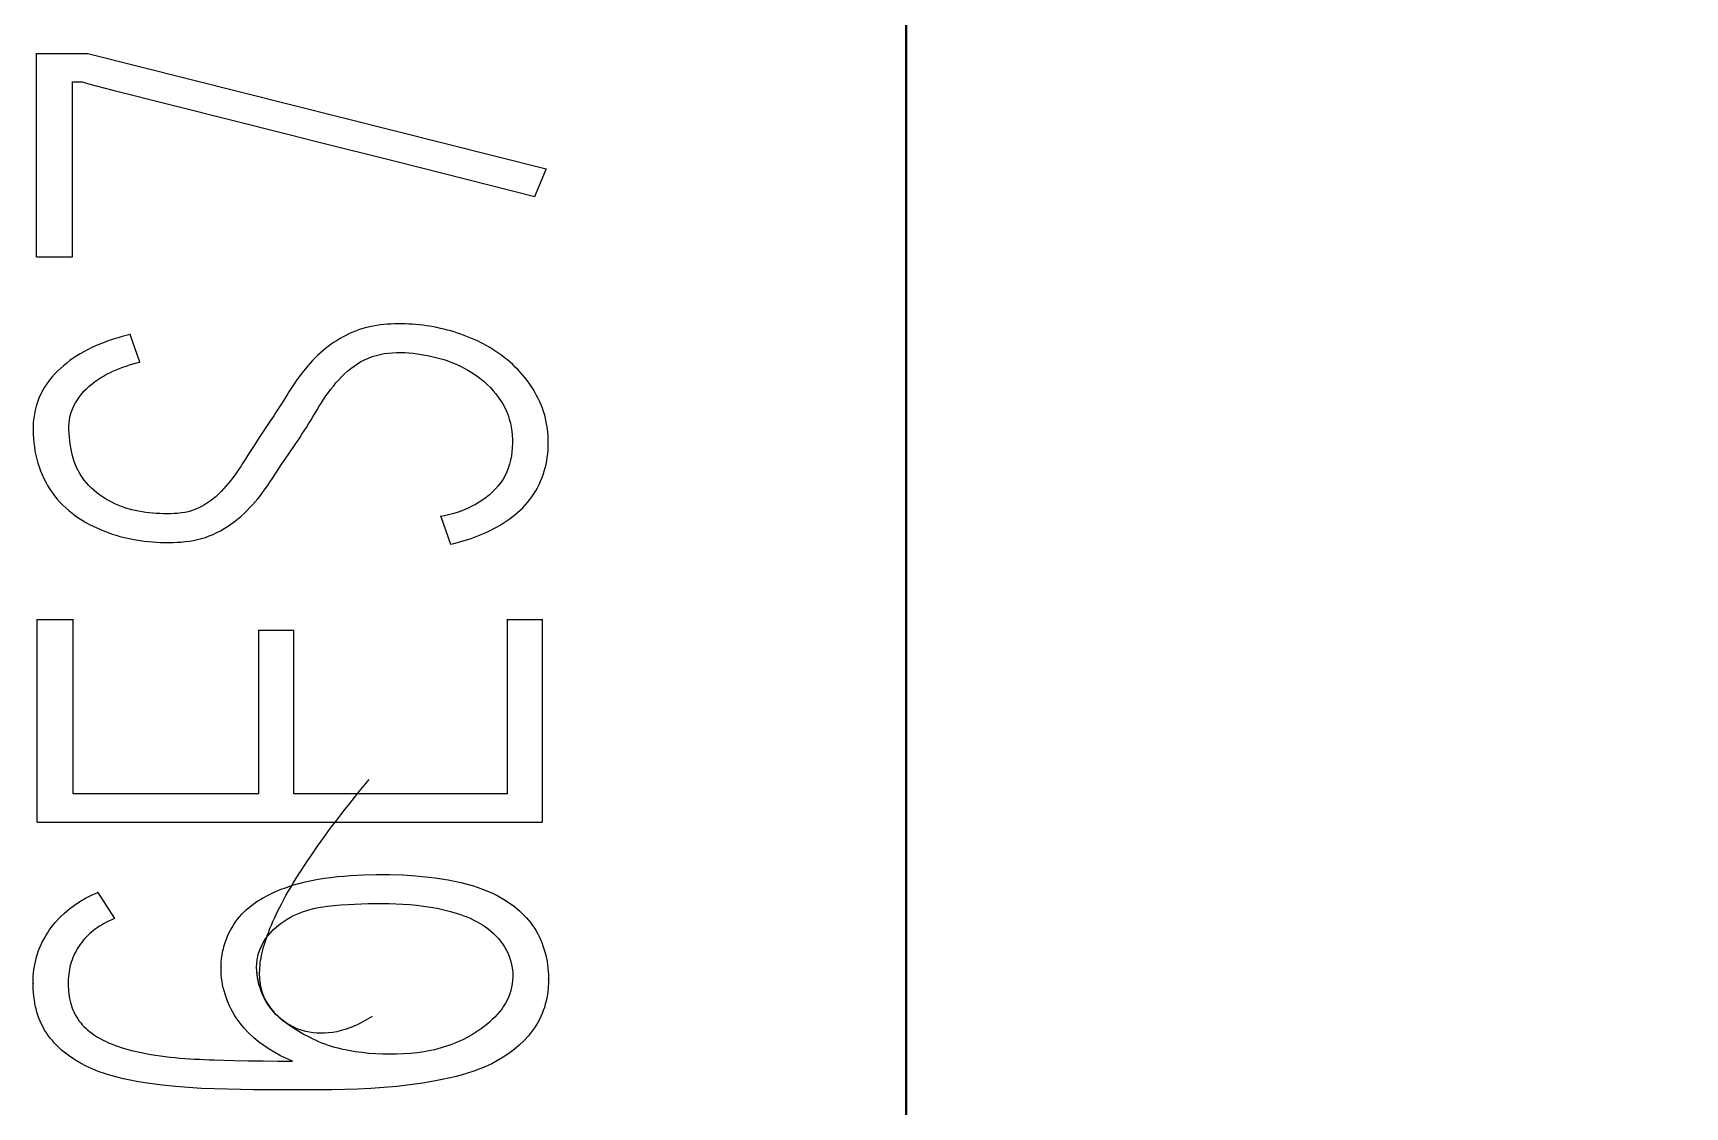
# Model space of a CAD drawing. Header units: millimetres. Extents: x 6750 to 121550, y -28210 to 66060.
# Drawn here: x 34292.8 to 34333.78, y 57703.38 to 57730.04 of the extents above; entities that cross this region are included whole.
import ezdxf

# ---------------------------------------------------------------- set-up
doc = ezdxf.new("R2010")
doc.units = ezdxf.units.MM
doc.linetypes.add('SLD-Solid', pattern=[0])
doc.layers.add('10000_FRONT', color=7, linetype='Continuous')
doc.layers.add('10500_FRONT_LABELING', color=7, linetype='Continuous')
doc.layers.add('DN.1. NET LIEN MANH', color=7, linetype='Continuous', lineweight=40)

# ---------------------------------------------------------------- blocks, each defined once
blk = doc.blocks.new('A$C0C6D7916')
at = {"layer": '10000_FRONT', "linetype": 'Continuous'}
blk.add_line((0, 0), (0, 117.137), dxfattribs=at)
at = {"layer": '10500_FRONT_LABELING', "linetype": 'Continuous'}
for p, q in [((-2.4019, 65.8095), (-2.4019, 66.3724)), ((-2.2602, 66.3705), (-2.4019, 66.3705)), ((-2.2602, 66.3705), (-2.2602, 66.3724)), ((-0.9942, 66.0511), (-2.2602, 66.3705)), ((-2.3029, 65.8095), (-2.3029, 66.2926)), ((-2.3029, 66.2926), (-2.2757, 66.2926)), ((-2.1912, 66.2702), (-1.7037, 66.1471)), ((-1.7037, 66.1471), (-1.6401, 66.1309)), ((-1.6401, 66.1309), (-1.4068, 66.0724)), ((-1.4068, 66.0724), (-1.2796, 66.0404)), ((-1.2796, 66.0404), (-1.0252, 65.9763)), ((-1.0252, 65.9763), (-0.9942, 66.0511)), ((-0.9942, 66.0511), (-0.9942, 66.0529)), ((-2.4019, 65.8095), (-2.3029, 65.8095)), ((-2.1437, 65.5945), (-2.1437, 65.5964)), ((-2.1165, 65.5181), (-2.1437, 65.5945)), ((-2.1165, 65.5181), (-2.1165, 65.52)), ((-2.4117, 65.3327), (-2.4117, 65.3308)), ((-1.785, 65.3127), (-1.8011, 65.288)), ((-1.7742, 65.3291), (-1.785, 65.3127)), ((-1.8117, 65.2715), (-1.8274, 65.2465)), ((-1.8011, 65.288), (-1.8117, 65.2715)), ((-1.7072, 65.2622), (-1.6878, 65.2903)), ((-0.9883, 65.2952), (-0.9883, 65.2971)), ((-1.2854, 65.0912), (-1.2854, 65.093)), ((-1.2854, 65.0912), (-1.2583, 65.0148)), ((-2.4, 64.2466), (-2.4, 64.8079)), ((-2.301, 64.806), (-2.4, 64.806)), ((-2.301, 64.3245), (-2.301, 64.8079)), ((-1.101, 64.3245), (-1.101, 64.8079)), ((-1.0039, 64.806), (-1.101, 64.806)), ((-1.0039, 64.2466), (-1.0039, 64.8079)), ((-1.7883, 64.3245), (-1.7883, 64.7783)), ((-1.6913, 64.7764), (-1.7883, 64.7764)), ((-1.6913, 64.3245), (-1.6913, 64.7783)), ((-1.7883, 64.3245), (-2.301, 64.3245)), ((-1.101, 64.3245), (-1.6913, 64.3245)), ((-2.4, 64.2466), (-1.0039, 64.2466)), ((-2.233, 64.0518), (-2.233, 64.0536)), ((-2.233, 64.0518), (-2.1864, 63.9801)), ((-2.1864, 63.9801), (-2.1864, 63.982)), ((-1.8924, 63.8447), (-1.8924, 63.8428)), ((-1.794, 63.8445), (-1.7941, 63.847)), ((-2.4116, 63.8017), (-2.4116, 63.7999)), ((-0.9877, 63.8116), (-0.9877, 63.8134)), ((-1.8844, 63.5885), (-1.8574, 63.5877)), ((-1.8574, 63.5877), (-1.8169, 63.5869)), ((-1.8169, 63.5869), (-1.7763, 63.5863)), ((-1.7763, 63.5863), (-1.7357, 63.5859)), ((-1.7357, 63.5859), (-1.6951, 63.5858))]:
    blk.add_line(p, q, dxfattribs=at)
for points in [[(-2.2757, 66.2926), (-2.2547, 66.2867), (-2.2335, 66.2812), (-2.1912, 66.2702)], [(-1.2583, 65.0148), (-1.2488, 65.0171), (-1.2393, 65.0196), (-1.2298, 65.0222), (-1.2204, 65.025), (-1.211, 65.0279), (-1.2016, 65.031), (-1.1923, 65.0343), (-1.1831, 65.0378), (-1.174, 65.0414), (-1.1649, 65.0452), (-1.1559, 65.0493), (-1.147, 65.0535), (-1.1383, 65.058), (-1.1296, 65.0627), (-1.1211, 65.0676), (-1.1128, 65.0727), (-1.1045, 65.0781), (-1.0965, 65.0838), (-1.0886, 65.0897), (-1.0809, 65.0958), (-1.0734, 65.1022), (-1.0661, 65.1088), (-1.0591, 65.1157), (-1.0524, 65.1229), (-1.0459, 65.1303), (-1.0397, 65.138), (-1.0338, 65.1459), (-1.0282, 65.154), (-1.023, 65.1623), (-1.0181, 65.1709), (-1.0136, 65.1796), (-1.0095, 65.1886), (-1.0057, 65.1977), (-1.0023, 65.2069), (-0.9993, 65.2163), (-0.9967, 65.2258), (-0.9944, 65.2354), (-0.9926, 65.245), (-0.991, 65.2547), (-0.9899, 65.2645), (-0.989, 65.2743), (-0.9885, 65.2842), (-0.9884, 65.294), (-0.9885, 65.3038), (-0.9889, 65.3137), (-0.9896, 65.3235), (-0.9907, 65.3332), (-0.9921, 65.343), (-0.9938, 65.3526), (-0.9959, 65.3623), (-0.9983, 65.3718), (-1.0011, 65.3812), (-1.0043, 65.3905), (-1.0078, 65.3997), (-1.0117, 65.4087), (-1.0159, 65.4176), (-1.0205, 65.4263), (-1.0253, 65.4349), (-1.0304, 65.4433), (-1.0357, 65.4516), (-1.0413, 65.4597), (-1.0471, 65.4676), (-1.0532, 65.4753), (-1.0594, 65.4829), (-1.0659, 65.4903), (-1.0726, 65.4975), (-1.0795, 65.5045), (-1.0866, 65.5113), (-1.0939, 65.5179), (-1.1014, 65.5242), (-1.109, 65.5304), (-1.1168, 65.5364), (-1.1248, 65.5421), (-1.1329, 65.5476), (-1.1412, 65.553), (-1.1496, 65.5581), (-1.1581, 65.563), (-1.1667, 65.5678), (-1.1754, 65.5723), (-1.1842, 65.5766), (-1.1931, 65.5807), (-1.2021, 65.5847), (-1.2112, 65.5884), (-1.2204, 65.5919), (-1.2296, 65.5953), (-1.2389, 65.5984), (-1.2483, 65.6014), (-1.2577, 65.6042), (-1.2672, 65.6068), (-1.2767, 65.6093), (-1.2863, 65.6115), (-1.2959, 65.6136), (-1.3055, 65.6155), (-1.3152, 65.6172), (-1.3249, 65.6187), (-1.3346, 65.6201), (-1.3444, 65.6212), (-1.3542, 65.6222), (-1.364, 65.6229), (-1.3738, 65.6235), (-1.3836, 65.6239), (-1.3934, 65.6241), (-1.4032, 65.6241), (-1.4131, 65.6239), (-1.4229, 65.6234), (-1.4327, 65.6228), (-1.4425, 65.6219), (-1.4522, 65.6208), (-1.462, 65.6194), (-1.4717, 65.6178), (-1.4813, 65.6158), (-1.4909, 65.6136), (-1.5003, 65.6109), (-1.5097, 65.608), (-1.519, 65.6047), (-1.5281, 65.601), (-1.5371, 65.5971), (-1.5459, 65.5928), (-1.5546, 65.5882), (-1.5632, 65.5834), (-1.5716, 65.5783), (-1.5799, 65.573), (-1.588, 65.5674), (-1.596, 65.5617), (-1.6037, 65.5557), (-1.6113, 65.5494), (-1.6186, 65.5429), (-1.6258, 65.5362), (-1.6328, 65.5292), (-1.6396, 65.5222), (-1.6462, 65.5149), (-1.6527, 65.5075), (-1.6591, 65.5), (-1.6653, 65.4924), (-1.6714, 65.4847), (-1.6773, 65.4769), (-1.6831, 65.469), (-1.6887, 65.4609), (-1.6942, 65.4528), (-1.6996, 65.4445), (-1.7049, 65.4363), (-1.7101, 65.428)], [(-2.1437, 65.5945), (-2.1547, 65.5917), (-2.1656, 65.5887), (-2.1766, 65.5856), (-2.1875, 65.5822), (-2.1983, 65.5786), (-2.209, 65.5748), (-2.2197, 65.5708), (-2.2303, 65.5665), (-2.2407, 65.562), (-2.2511, 65.5572), (-2.2612, 65.5522), (-2.2713, 65.5468), (-2.2812, 65.5412), (-2.2909, 65.5353), (-2.3004, 65.529), (-2.3097, 65.5224), (-2.3188, 65.5156), (-2.3276, 65.5083), (-2.3362, 65.5008), (-2.3444, 65.4929), (-2.3523, 65.4847), (-2.3599, 65.4762), (-2.367, 65.4673), (-2.3737, 65.4581), (-2.3799, 65.4485), (-2.3857, 65.4387), (-2.3909, 65.4285), (-2.3956, 65.4181), (-2.3996, 65.4074), (-2.4031, 65.3966), (-2.4059, 65.3855), (-2.4081, 65.3744), (-2.4098, 65.3631), (-2.4109, 65.3517), (-2.4115, 65.3403), (-2.4117, 65.3289), (-2.4114, 65.3176), (-2.4107, 65.3062), (-2.4096, 65.2949), (-2.4081, 65.2836), (-2.4063, 65.2724), (-2.4041, 65.2612), (-2.4015, 65.2501), (-2.3984, 65.2392), (-2.395, 65.2283), (-2.3911, 65.2176), (-2.3868, 65.2071), (-2.382, 65.1968), (-2.3768, 65.1866), (-2.3713, 65.1767), (-2.3653, 65.167), (-2.3589, 65.1576), (-2.3521, 65.1485), (-2.3449, 65.1396), (-2.3374, 65.1311), (-2.3294, 65.123), (-2.3212, 65.1151), (-2.3126, 65.1076), (-2.3038, 65.1004), (-2.2947, 65.0936), (-2.2853, 65.0871), (-2.2758, 65.081), (-2.266, 65.0752), (-2.256, 65.0696), (-2.2459, 65.0645), (-2.2356, 65.0596), (-2.2252, 65.055), (-2.2147, 65.0507), (-2.204, 65.0467), (-2.1933, 65.043), (-2.1824, 65.0396), (-2.1715, 65.0365), (-2.1604, 65.0336), (-2.1494, 65.0311), (-2.1382, 65.0288), (-2.127, 65.0268), (-2.1158, 65.025), (-2.1045, 65.0235), (-2.0932, 65.0223), (-2.0819, 65.0213), (-2.0705, 65.0205), (-2.0592, 65.0199), (-2.0478, 65.0196), (-2.0364, 65.0195), (-2.025, 65.0196), (-2.0137, 65.02), (-2.0023, 65.0208), (-1.991, 65.0219), (-1.9797, 65.0233), (-1.9685, 65.0252), (-1.9573, 65.0275), (-1.9463, 65.0304), (-1.9354, 65.0337), (-1.9247, 65.0376), (-1.9142, 65.042), (-1.9039, 65.0469), (-1.8939, 65.0522), (-1.884, 65.0579), (-1.8744, 65.0639), (-1.8649, 65.0702), (-1.8557, 65.0769), (-1.8467, 65.0839), (-1.838, 65.0912), (-1.8296, 65.0988), (-1.8214, 65.1067), (-1.8134, 65.1149), (-1.8057, 65.1232), (-1.7981, 65.1317), (-1.7908, 65.1404), (-1.7836, 65.1492), (-1.7767, 65.1582), (-1.77, 65.1674), (-1.7635, 65.1767), (-1.7571, 65.1862), (-1.7509, 65.1957), (-1.7324, 65.2244)], [(-1.6268, 65.3862), (-1.621, 65.396), (-1.615, 65.4057), (-1.6089, 65.4152), (-1.6025, 65.4246), (-1.5959, 65.4339), (-1.5891, 65.443), (-1.5821, 65.452), (-1.5748, 65.4607), (-1.5673, 65.4693), (-1.5595, 65.4776), (-1.5514, 65.4855), (-1.5429, 65.4931), (-1.5341, 65.5003), (-1.5249, 65.5071), (-1.5155, 65.5135), (-1.5058, 65.5194), (-1.4958, 65.5247), (-1.4854, 65.5294), (-1.4748, 65.5335), (-1.4639, 65.5368), (-1.4528, 65.5394), (-1.4416, 65.5415), (-1.4303, 65.543), (-1.419, 65.5439), (-1.4076, 65.5445), (-1.3962, 65.5446), (-1.3849, 65.5443), (-1.3735, 65.5437), (-1.3622, 65.5426), (-1.3509, 65.5413), (-1.3396, 65.5396), (-1.3284, 65.5377), (-1.3172, 65.5355), (-1.3061, 65.5331), (-1.2951, 65.5304), (-1.2841, 65.5273), (-1.2732, 65.524), (-1.2625, 65.5203), (-1.2519, 65.5162), (-1.2414, 65.5118), (-1.2311, 65.507), (-1.2209, 65.5018), (-1.211, 65.4963), (-1.2012, 65.4905), (-1.1917, 65.4843), (-1.1824, 65.4777), (-1.1734, 65.4708), (-1.1647, 65.4634), (-1.1564, 65.4557), (-1.1484, 65.4476), (-1.1407, 65.4392), (-1.1334, 65.4305), (-1.1264, 65.4214), (-1.1199, 65.4121), (-1.1139, 65.4024), (-1.1084, 65.3924), (-1.1036, 65.3821), (-1.0994, 65.3715), (-1.096, 65.3607), (-1.0931, 65.3496), (-1.0909, 65.3385), (-1.0892, 65.3272), (-1.0881, 65.3159), (-1.0875, 65.3046)], [(-2.1103, 65.1042), (-2.12, 65.1058), (-2.1296, 65.1077), (-2.1392, 65.1099), (-2.1487, 65.1125), (-2.1581, 65.1154), (-2.1673, 65.1187), (-2.1765, 65.1223), (-2.1854, 65.1263), (-2.1942, 65.1307), (-2.2029, 65.1354), (-2.2113, 65.1404), (-2.2196, 65.1457), (-2.2277, 65.1513), (-2.2356, 65.1572), (-2.2432, 65.1634), (-2.2504, 65.17), (-2.2573, 65.177), (-2.2639, 65.1844), (-2.2701, 65.192), (-2.2758, 65.2), (-2.2812, 65.2082), (-2.2862, 65.2167), (-2.2907, 65.2254), (-2.2948, 65.2343), (-2.2984, 65.2435), (-2.3013, 65.2529), (-2.3038, 65.2624), (-2.3058, 65.272), (-2.3075, 65.2817), (-2.309, 65.2914), (-2.3103, 65.3011), (-2.3114, 65.3109), (-2.3122, 65.3207), (-2.3126, 65.3305), (-2.3125, 65.3403), (-2.3119, 65.3501), (-2.3107, 65.3599), (-2.3089, 65.3695), (-2.3064, 65.379), (-2.3031, 65.3883), (-2.2992, 65.3973), (-2.2945, 65.406), (-2.2893, 65.4143), (-2.2836, 65.4223), (-2.2775, 65.43), (-2.2711, 65.4374), (-2.2643, 65.4445), (-2.2571, 65.4512), (-2.2496, 65.4576), (-2.2418, 65.4636), (-2.2337, 65.4692), (-2.2255, 65.4746), (-2.2171, 65.4796), (-2.2085, 65.4844), (-2.1998, 65.4889), (-2.1909, 65.4931), (-2.1819, 65.497), (-2.1727, 65.5006), (-2.1635, 65.504), (-2.1542, 65.5072), (-2.1449, 65.5103), (-2.1355, 65.5132), (-2.126, 65.5158), (-2.1165, 65.5181)], [(-1.7101, 65.428), (-1.7257, 65.403), (-1.7309, 65.3946), (-1.7362, 65.3864), (-1.7415, 65.3781), (-1.7469, 65.3699)], [(-1.7469, 65.3699), (-1.7578, 65.3536), (-1.7633, 65.3454), (-1.7742, 65.3291)], [(-1.6878, 65.2903), (-1.6814, 65.2997), (-1.675, 65.3091), (-1.6688, 65.3186), (-1.6625, 65.3281), (-1.6564, 65.3377), (-1.6503, 65.3473), (-1.6443, 65.3569), (-1.6384, 65.3667), (-1.6268, 65.3862)], [(-1.0875, 65.3046), (-1.0874, 65.2931), (-1.0878, 65.2816), (-1.0888, 65.2701), (-1.0904, 65.2587), (-1.0926, 65.2473), (-1.0954, 65.2362), (-1.0988, 65.2252), (-1.1029, 65.2146), (-1.1078, 65.2043), (-1.1133, 65.1944), (-1.1196, 65.185), (-1.1265, 65.176), (-1.134, 65.1674), (-1.1421, 65.1592), (-1.1507, 65.1515), (-1.1597, 65.1442), (-1.1692, 65.1374), (-1.179, 65.131), (-1.1891, 65.125), (-1.1994, 65.1195), (-1.21, 65.1144), (-1.2207, 65.1097), (-1.2315, 65.1055), (-1.2424, 65.1018), (-1.2533, 65.0984), (-1.2641, 65.0956), (-1.2748, 65.0931), (-1.2854, 65.0912)], [(-1.7324, 65.2244), (-1.7262, 65.2339), (-1.7199, 65.2434), (-1.7136, 65.2528), (-1.7072, 65.2622)], [(-1.8274, 65.2465), (-1.8327, 65.2383), (-1.838, 65.23), (-1.8434, 65.2218), (-1.849, 65.2137), (-1.8546, 65.2057), (-1.8605, 65.1978), (-1.8665, 65.19), (-1.8726, 65.1823), (-1.8788, 65.1748), (-1.8853, 65.1674), (-1.892, 65.1602), (-1.899, 65.1532), (-1.9062, 65.1466), (-1.9137, 65.1403), (-1.9216, 65.1344), (-1.9296, 65.1287), (-1.9379, 65.1235), (-1.9465, 65.1187), (-1.9554, 65.1144), (-1.9644, 65.1106), (-1.9737, 65.1074), (-1.9832, 65.1047), (-1.9928, 65.1026), (-2.0025, 65.1011), (-2.0123, 65.1), (-2.0221, 65.0993), (-2.0319, 65.099), (-2.0417, 65.0989), (-2.0515, 65.099), (-2.0614, 65.0994), (-2.0712, 65.0999), (-2.081, 65.1007), (-2.0908, 65.1017), (-2.1005, 65.1028), (-2.1103, 65.1042)], [(-1.7852, 63.8432), (-1.7846, 63.8499), (-1.7839, 63.8567), (-1.7829, 63.8637), (-1.7817, 63.8709), (-1.7803, 63.8783), (-1.7787, 63.8858), (-1.7768, 63.8935), (-1.7747, 63.9014), (-1.7724, 63.9095), (-1.7699, 63.9177), (-1.7671, 63.9262), (-1.764, 63.9348), (-1.7607, 63.9437), (-1.7572, 63.9527), (-1.7534, 63.962), (-1.7493, 63.9714), (-1.745, 63.9811), (-1.7403, 63.9909), (-1.7354, 64.001), (-1.7303, 64.0113), (-1.7248, 64.0218), (-1.7191, 64.0325), (-1.713, 64.0435), (-1.7067, 64.0547), (-1.7, 64.0661), (-1.6931, 64.0778), (-1.6858, 64.0897), (-1.6783, 64.1018), (-1.6704, 64.1142), (-1.6621, 64.1268), (-1.6536, 64.1396), (-1.6447, 64.1528), (-1.6355, 64.1661), (-1.6259, 64.1798), (-1.616, 64.1937), (-1.6058, 64.2078), (-1.5951, 64.2222), (-1.5842, 64.2369), (-1.5728, 64.2519), (-1.5611, 64.2671), (-1.5491, 64.2826), (-1.5366, 64.2984), (-1.5238, 64.3145), (-1.5106, 64.3309), (-1.497, 64.3475), (-1.483, 64.3645)], [(-1.6951, 63.5858), (-1.7118, 63.5929), (-1.728, 63.6008), (-1.7438, 63.6093), (-1.7593, 63.6187), (-1.7743, 63.6287), (-1.7888, 63.6396), (-1.8027, 63.6512), (-1.8159, 63.6636), (-1.8283, 63.6769), (-1.8397, 63.6909), (-1.8451, 63.6982), (-1.8502, 63.7057), (-1.8551, 63.7134), (-1.8597, 63.7212), (-1.864, 63.7292), (-1.8681, 63.7373), (-1.8718, 63.7456), (-1.8753, 63.754), (-1.8785, 63.7625), (-1.8813, 63.7711), (-1.8839, 63.7798), (-1.8861, 63.7886), (-1.888, 63.7975), (-1.8895, 63.8065), (-1.8908, 63.8155), (-1.8916, 63.8245), (-1.8922, 63.8336), (-1.8924, 63.8426), (-1.8922, 63.8517), (-1.8917, 63.8608), (-1.8908, 63.8698), (-1.8895, 63.8788), (-1.8879, 63.8878), (-1.8859, 63.8967), (-1.8835, 63.9055), (-1.8808, 63.9142), (-1.8777, 63.9228), (-1.8742, 63.9313), (-1.8705, 63.9396), (-1.8663, 63.9477), (-1.8619, 63.9557), (-1.8571, 63.9634), (-1.852, 63.9709), (-1.8466, 63.9782), (-1.8409, 63.9852), (-1.8348, 63.9919), (-1.8285, 63.9984), (-1.8219, 64.0046), (-1.8151, 64.0105), (-1.808, 64.0161), (-1.8008, 64.0215), (-1.7933, 64.0267), (-1.7778, 64.0363), (-1.7618, 64.045), (-1.7455, 64.0529), (-1.7288, 64.06), (-1.7118, 64.0663), (-1.6947, 64.0719), (-1.6773, 64.0769), (-1.6598, 64.0813), (-1.6421, 64.0851), (-1.6243, 64.0885), (-1.6065, 64.0913), (-1.5886, 64.0938), (-1.5707, 64.0958), (-1.5527, 64.0976), (-1.5347, 64.099), (-1.4988, 64.1008), (-1.4627, 64.1016), (-1.4266, 64.1014), (-1.3906, 64.1004), (-1.3546, 64.0982), (-1.3366, 64.0967), (-1.3187, 64.0948), (-1.3008, 64.0926), (-1.2829, 64.09), (-1.2651, 64.0869), (-1.2474, 64.0835), (-1.2297, 64.0795), (-1.2121, 64.0751), (-1.1947, 64.07), (-1.1776, 64.0643), (-1.1607, 64.0579), (-1.1441, 64.0507), (-1.1279, 64.0427), (-1.112, 64.0338), (-1.0967, 64.0239), (-1.082, 64.0131), (-1.068, 64.0014), (-1.0613, 63.9952), (-1.0548, 63.9888), (-1.0486, 63.9822), (-1.0426, 63.9754), (-1.037, 63.9683), (-1.0316, 63.9611), (-1.0265, 63.9536), (-1.0218, 63.946), (-1.0174, 63.9381), (-1.0133, 63.9301), (-1.0095, 63.9219), (-1.0061, 63.9135), (-1.003, 63.905), (-1.0002, 63.8964), (-0.9976, 63.8877), (-0.9954, 63.8789), (-0.9918, 63.8609), (-0.9893, 63.8428), (-0.988, 63.8245), (-0.9877, 63.8061), (-0.9887, 63.7878), (-0.9896, 63.7787), (-0.9909, 63.7697), (-0.9924, 63.7607), (-0.9944, 63.7519), (-0.9966, 63.7431), (-0.9992, 63.7344), (-1.0021, 63.7258), (-1.0053, 63.7174), (-1.009, 63.7092), (-1.0129, 63.701), (-1.0172, 63.6931), (-1.0219, 63.6853), (-1.0268, 63.6777), (-1.032, 63.6702), (-1.0376, 63.663), (-1.0433, 63.6559), (-1.0556, 63.6423), (-1.0688, 63.6296), (-1.0828, 63.6176), (-1.0974, 63.6066), (-1.1126, 63.5964), (-1.1282, 63.5872), (-1.1443, 63.5788), (-1.1606, 63.5712), (-1.1774, 63.5643), (-1.1943, 63.5581), (-1.2116, 63.5525), (-1.229, 63.5474), (-1.2465, 63.5428), (-1.2641, 63.5386), (-1.2818, 63.5348), (-1.2996, 63.5312), (-1.3351, 63.5251), (-1.3708, 63.5201), (-1.4066, 63.5161), (-1.4425, 63.5129), (-1.4784, 63.5105), (-1.5144, 63.5088), (-1.5504, 63.5076), (-1.5864, 63.5069), (-1.6225, 63.5065), (-1.6585, 63.5064), (-1.6946, 63.5064), (-1.7306, 63.5064), (-1.7667, 63.5066), (-1.8027, 63.5068), (-1.8387, 63.5073), (-1.8747, 63.508), (-1.9107, 63.5091), (-1.9467, 63.5106), (-1.9826, 63.5126), (-2.0185, 63.5155), (-2.0544, 63.5192), (-2.0902, 63.5239), (-2.1081, 63.5268), (-2.1259, 63.5299), (-2.1438, 63.5333), (-2.1616, 63.5372), (-2.1794, 63.5415), (-2.1969, 63.5463), (-2.2143, 63.5516), (-2.2314, 63.5576), (-2.2483, 63.5643), (-2.2647, 63.5718), (-2.2807, 63.5801), (-2.2963, 63.5893), (-2.3113, 63.5994), (-2.3258, 63.6106), (-2.3327, 63.6165), (-2.3395, 63.6227), (-2.346, 63.6291), (-2.3523, 63.6357), (-2.3583, 63.6425), (-2.3641, 63.6496), (-2.3696, 63.6568), (-2.3747, 63.6643), (-2.3796, 63.6719), (-2.3841, 63.6798), (-2.3882, 63.6878), (-2.392, 63.696), (-2.3953, 63.7043), (-2.3984, 63.7128), (-2.4011, 63.7214), (-2.4035, 63.7301), (-2.4055, 63.739), (-2.4072, 63.7479), (-2.4098, 63.766), (-2.4113, 63.7842), (-2.4116, 63.8024)], [(-2.4116, 63.8024), (-2.4109, 63.8206), (-2.4091, 63.8387), (-2.4061, 63.8566), (-2.4042, 63.8654), (-2.4019, 63.8742), (-2.3993, 63.8828), (-2.3964, 63.8914), (-2.3931, 63.8998), (-2.3895, 63.9081), (-2.3856, 63.9163), (-2.3814, 63.9243), (-2.3768, 63.9322), (-2.372, 63.9399), (-2.3669, 63.9475), (-2.3616, 63.9549), (-2.3502, 63.9691), (-2.3379, 63.9825), (-2.325, 63.9951), (-2.3114, 64.0067), (-2.2972, 64.0174), (-2.2823, 64.0273), (-2.2666, 64.0363), (-2.2502, 64.0444), (-2.233, 64.0518)], [(-2.1864, 63.9801), (-2.1926, 63.9775), (-2.1988, 63.9748), (-2.2049, 63.9719), (-2.211, 63.9688), (-2.2169, 63.9656), (-2.2228, 63.9621), (-2.2285, 63.9586), (-2.2342, 63.9548), (-2.2397, 63.9509), (-2.2451, 63.9468), (-2.2503, 63.9425), (-2.2554, 63.938), (-2.2603, 63.9333), (-2.2651, 63.9285), (-2.2696, 63.9235), (-2.274, 63.9183), (-2.2782, 63.913), (-2.2822, 63.9075), (-2.286, 63.9019), (-2.2895, 63.8962), (-2.2929, 63.8903), (-2.296, 63.8843), (-2.2989, 63.8781), (-2.3015, 63.8719), (-2.304, 63.8656), (-2.3061, 63.8592), (-2.308, 63.8527), (-2.3097, 63.8461), (-2.3111, 63.8395), (-2.3122, 63.8328), (-2.3132, 63.8261), (-2.3138, 63.8194), (-2.3143, 63.8126), (-2.3145, 63.8058), (-2.3146, 63.7991), (-2.3144, 63.7923), (-2.3141, 63.7855), (-2.3135, 63.7788), (-2.3128, 63.772), (-2.3118, 63.7653), (-2.3106, 63.7587), (-2.3092, 63.752), (-2.3075, 63.7455), (-2.3056, 63.739), (-2.3034, 63.7325), (-2.301, 63.7262), (-2.2982, 63.72), (-2.2952, 63.714), (-2.2918, 63.7081), (-2.2882, 63.7024), (-2.2843, 63.6968), (-2.2801, 63.6915), (-2.2757, 63.6863), (-2.271, 63.6814), (-2.2662, 63.6767), (-2.2611, 63.6722), (-2.2559, 63.6679), (-2.2505, 63.6638), (-2.245, 63.6598), (-2.2393, 63.6561), (-2.2336, 63.6525), (-2.2278, 63.649), (-2.2218, 63.6458), (-2.2158, 63.6427), (-2.2097, 63.6397), (-2.2036, 63.6369), (-2.1974, 63.6342), (-2.1911, 63.6317), (-2.1784, 63.6269), (-2.1656, 63.6227), (-2.1526, 63.6189), (-2.1395, 63.6154), (-2.1263, 63.6123), (-2.1131, 63.6094), (-2.0998, 63.6068), (-2.0865, 63.6045), (-2.0732, 63.6023), (-2.0598, 63.6004), (-2.0464, 63.5986), (-2.0329, 63.5971), (-2.0195, 63.5957), (-2.006, 63.5945), (-1.9925, 63.5935), (-1.979, 63.5925), (-1.9655, 63.5917), (-1.952, 63.591), (-1.9385, 63.5904), (-1.925, 63.5898), (-1.9115, 63.5893), (-1.8844, 63.5885)], [(-1.4749, 63.7094), (-1.4876, 63.7015), (-1.5002, 63.6944), (-1.5126, 63.688), (-1.5249, 63.6825), (-1.537, 63.6776), (-1.549, 63.6735), (-1.5608, 63.6701), (-1.5725, 63.6673), (-1.5839, 63.6652), (-1.5952, 63.6638), (-1.6062, 63.663), (-1.6171, 63.6628), (-1.6277, 63.6632), (-1.638, 63.6642), (-1.6482, 63.6658), (-1.658, 63.6679), (-1.6677, 63.6705), (-1.677, 63.6737), (-1.686, 63.6773), (-1.6948, 63.6814), (-1.7033, 63.686), (-1.7114, 63.691), (-1.7192, 63.6964), (-1.7267, 63.7023), (-1.7339, 63.7085), (-1.7407, 63.7151), (-1.7472, 63.722), (-1.7532, 63.7293), (-1.7589, 63.737), (-1.7643, 63.7449), (-1.7692, 63.7531), (-1.7737, 63.7616), (-1.7778, 63.7703), (-1.7815, 63.7793), (-1.7847, 63.7885), (-1.7875, 63.7978), (-1.7899, 63.8074), (-1.7917, 63.8171), (-1.793, 63.8268), (-1.7938, 63.8366), (-1.7941, 63.8464), (-1.7937, 63.8561), (-1.7927, 63.8656), (-1.791, 63.875), (-1.7886, 63.8842), (-1.7856, 63.8932), (-1.7819, 63.9019), (-1.7776, 63.9104), (-1.7728, 63.9186), (-1.7674, 63.9265), (-1.7615, 63.9341), (-1.7552, 63.9414), (-1.7484, 63.9485), (-1.7412, 63.9552), (-1.7337, 63.9615), (-1.7258, 63.9676), (-1.7176, 63.9732), (-1.7093, 63.9786), (-1.7006, 63.9835), (-1.6918, 63.9881), (-1.6829, 63.9923), (-1.6739, 63.9961), (-1.6647, 63.9995), (-1.6556, 64.0024), (-1.6463, 64.0051), (-1.637, 64.0074), (-1.6277, 64.0094), (-1.6183, 64.0111), (-1.6089, 64.0126), (-1.5995, 64.0139), (-1.5805, 64.016), (-1.5615, 64.0175), (-1.5425, 64.0189), (-1.5235, 64.02), (-1.5045, 64.0208), (-1.4854, 64.0214), (-1.4664, 64.0217), (-1.4473, 64.0217), (-1.4282, 64.0214), (-1.4092, 64.0208), (-1.3901, 64.0198), (-1.371, 64.0185), (-1.352, 64.0167), (-1.333, 64.0145), (-1.3141, 64.0117), (-1.2953, 64.0084), (-1.2766, 64.0044), (-1.2582, 63.9997), (-1.2399, 63.9942), (-1.2309, 63.9911), (-1.2219, 63.9879), (-1.213, 63.9844), (-1.2042, 63.9807), (-1.1955, 63.9767), (-1.1869, 63.9723), (-1.1785, 63.9677), (-1.1703, 63.9627), (-1.1622, 63.9573), (-1.1544, 63.9515), (-1.1469, 63.9454), (-1.1397, 63.939), (-1.1328, 63.9322), (-1.1262, 63.9251), (-1.1201, 63.9176), (-1.1144, 63.9099), (-1.1091, 63.9019), (-1.1043, 63.8935), (-1.1001, 63.8849), (-1.0964, 63.8761), (-1.0933, 63.8669), (-1.0908, 63.8576), (-1.0888, 63.8482), (-1.0875, 63.8386), (-1.0867, 63.8289), (-1.0865, 63.8192), (-1.0869, 63.8096), (-1.0879, 63.8), (-1.0895, 63.7905), (-1.0917, 63.7811), (-1.0946, 63.772), (-1.098, 63.763), (-1.102, 63.7543), (-1.1065, 63.7459), (-1.1116, 63.7377), (-1.1171, 63.7298), (-1.1231, 63.7221), (-1.1294, 63.7147), (-1.136, 63.7075), (-1.143, 63.7006), (-1.1503, 63.694), (-1.1577, 63.6876), (-1.1654, 63.6815), (-1.1732, 63.6757), (-1.1811, 63.6701), (-1.1891, 63.6647), (-1.1973, 63.6597), (-1.2056, 63.6548), (-1.214, 63.6503), (-1.2225, 63.6459), (-1.2312, 63.6419), (-1.2399, 63.638), (-1.2487, 63.6344), (-1.2576, 63.631), (-1.2665, 63.6279), (-1.2756, 63.625), (-1.2847, 63.6223), (-1.2939, 63.6198), (-1.3031, 63.6175), (-1.3125, 63.6155), (-1.3312, 63.6119), (-1.3501, 63.6092), (-1.3692, 63.6071), (-1.3883, 63.6057), (-1.4075, 63.6049), (-1.4266, 63.6047), (-1.4457, 63.6051), (-1.4648, 63.6059), (-1.4838, 63.6074), (-1.5027, 63.6094), (-1.5217, 63.6119), (-1.5405, 63.6152), (-1.5592, 63.6191), (-1.5685, 63.6213), (-1.5777, 63.6238), (-1.5868, 63.6265), (-1.5959, 63.6294), (-1.6049, 63.6326), (-1.6137, 63.636), (-1.6225, 63.6396), (-1.6312, 63.6435), (-1.6398, 63.6475), (-1.6484, 63.6518), (-1.6652, 63.6608), (-1.6818, 63.6705), (-1.6981, 63.6807), (-1.7061, 63.6861), (-1.7138, 63.6917), (-1.7214, 63.6976), (-1.7287, 63.7037), (-1.7357, 63.7101), (-1.7424, 63.7169), (-1.7488, 63.7239), (-1.7547, 63.7313), (-1.7603, 63.7391), (-1.7654, 63.7473), (-1.77, 63.7559), (-1.7741, 63.765), (-1.7776, 63.7746), (-1.7806, 63.7846), (-1.7818, 63.7898), (-1.7829, 63.7952), (-1.7838, 63.8007), (-1.7845, 63.8063), (-1.7851, 63.8121), (-1.7855, 63.818), (-1.7857, 63.824), (-1.7857, 63.8303), (-1.7855, 63.8366), (-1.7852, 63.8432)], [(-1.7451, 63.7217), (-1.7468, 63.7235), (-1.7483, 63.7253), (-1.7499, 63.7271), (-1.7514, 63.729), (-1.7529, 63.7308), (-1.7544, 63.7327), (-1.7559, 63.7347), (-1.7573, 63.7366), (-1.7587, 63.7386), (-1.7601, 63.7405), (-1.7615, 63.7425), (-1.7628, 63.7445), (-1.7641, 63.7466), (-1.7654, 63.7486), (-1.7667, 63.7507), (-1.7679, 63.7528), (-1.7691, 63.7549), (-1.7703, 63.757), (-1.7715, 63.7591), (-1.7726, 63.7613), (-1.7737, 63.7635), (-1.7748, 63.7657), (-1.7758, 63.7679), (-1.7769, 63.7701), (-1.7779, 63.7723), (-1.7788, 63.7746), (-1.7798, 63.7768), (-1.7807, 63.7791), (-1.7816, 63.7814), (-1.7824, 63.7837), (-1.7833, 63.786), (-1.7841, 63.7884), (-1.7849, 63.7907), (-1.7856, 63.7931), (-1.7863, 63.7955), (-1.787, 63.7979), (-1.7877, 63.8003), (-1.7883, 63.8027), (-1.7889, 63.8051), (-1.7895, 63.8075), (-1.79, 63.8099), (-1.7905, 63.8124), (-1.791, 63.8148), (-1.7914, 63.8173), (-1.7918, 63.8198), (-1.7922, 63.8222), (-1.7926, 63.8247), (-1.7929, 63.8272), (-1.7931, 63.8296), (-1.7934, 63.8321), (-1.7936, 63.8346), (-1.7938, 63.8371), (-1.7939, 63.8395), (-1.794, 63.842)]]:
    blk.add_lwpolyline(points, dxfattribs=at)
blk = doc.blocks.new('A$C039E768D')
at = {"color": 7, "linetype": 'SLD-Solid', "lineweight": 25}
blk.add_open_spline([(-15, 0), (-15, 20.3817), (-15, 40.7267), (-15, 60.9967)], degree=3, dxfattribs=at)
blk = doc.blocks.new('A$C00790B90')
at = {"layer": 'DN.1. NET LIEN MANH'}
blk.add_lwpolyline([(0, 115), (0, 0), (15, 0), (15, 115)], close=True, dxfattribs=at)
blk.add_blockref('A$C039E768D', (15, 41.8), dxfattribs=at)

msp = doc.modelspace()

# ---------------------------------------------------------------- block references
at = {"layer": 'DN.1. NET LIEN MANH', "xscale": 8.981300112304329, "yscale": 8.981300112304329, "zscale": 8.981300112304329}
for name, p in [('A$C0C6D7916', (34314.458, 57133.431)), ('A$C00790B90', (34314.458, 57152.624))]:
    msp.add_blockref(name, p, dxfattribs=at)

doc.saveas('drawing.dxf')
